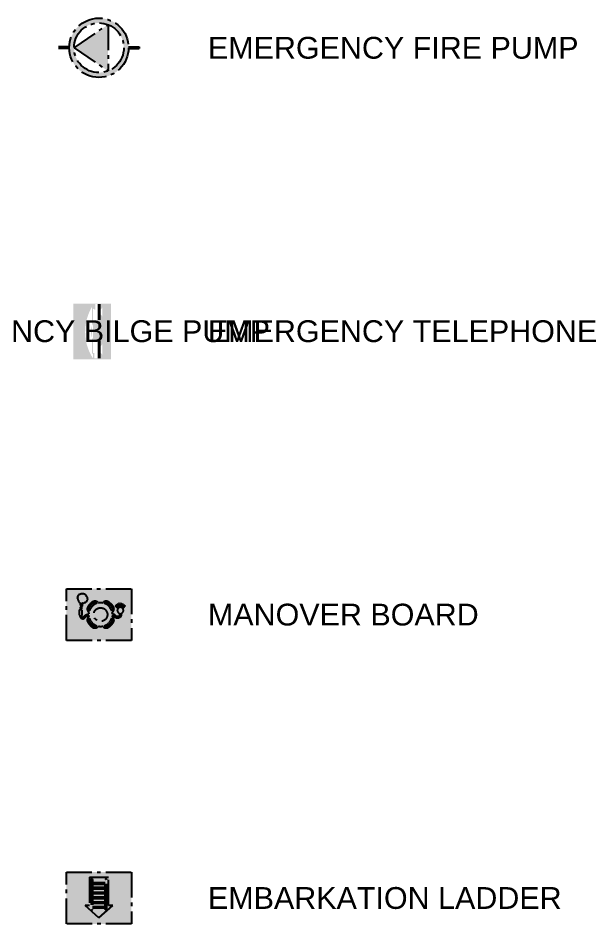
# Model space of a CAD drawing. Header units: metres. Extents: x -19 to 299, y -136 to 153.
# Drawn here: x 178.08 to 193.98, y -135.49 to -110.56 of the extents above; entities that cross this region are included whole.
import ezdxf

# ---------------------------------------------------------------- set-up
doc = ezdxf.new("R2010")
doc.units = ezdxf.units.M
doc.header["$LTSCALE"] = 0.2
doc.linetypes.add('CENTER', pattern=[5.079999999999999, 3.175, -0.635, 0.635, -0.635])
doc.linetypes.add('DASHDOT', pattern=[3.556, 2.54, -0.508, 0, -0.508])
for name, color, linetype in [('axe', 141, 'CENTER'), ('BLOCKS', 7, 'Continuous'), ('dotted', 140, 'DASHDOT'), ('FIRE LINE', 1, 'Continuous'), ('HATCH', 1, 'Continuous'), ('INER2', 151, 'Continuous'), ('out line', 230, 'Continuous'), ('SYMBOL', 31, 'Continuous'), ('TEXT', 6, 'Continuous'), ('VENT', 210, 'Continuous')]:
    doc.layers.add(name, color=color, linetype=linetype)
doc.styles.add('ARIAL', font='arial.ttf')

# ---------------------------------------------------------------- blocks, each defined once
blk = doc.blocks.new('EFP')
at = {"layer": 'HATCH'}
h = blk.add_hatch(color=10, dxfattribs=at)
h.paths.add_polyline_path([(-2248.240928052747, -970.9237960983103), (-2248.240928052747, -970.8919698455672), (-2248.028339240633, -970.8919698455672, 0.00672267769298), (-2248.028553207943, -970.9078829719388, 0.00672267769298), (-2248.028339240633, -970.9237960983103)])
h.paths.add_polyline_path([(-2247.2553577683852, -970.4458233521632), (-2247.2553577683852, -971.3699425917142), (-2247.9330744497147, -970.9078829719388)])
h.paths.add_polyline_path([(-2246.8450659195387, -970.9237960983103, 0.00672267769298), (-2246.84485195223, -970.9078829719388, 0.00672267769298), (-2246.8450659195387, -970.8919698455672), (-2246.6324771074255, -970.8919698455672), (-2246.6324771074255, -970.9237960983103)])
at = {"layer": 'VENT'}
h = blk.add_hatch(color=1, dxfattribs=at)
h.paths.add_polyline_path([(-2246.844851952229, -970.9078829719389, 1), (-2248.0285532079433, -970.9078829719389, 1)])
h.paths.add_polyline_path([(-2247.933074449714, -970.9078829719389, -1), (-2246.940330710459, -970.9078829719389, -1)])
h.paths.add_polyline_path([(-2247.933074449714, -970.9078829719389), (-2247.2553577683852, -970.4458233521634), (-2247.2553577683852, -971.3699425917144)])
at = {"layer": 'dotted', "color": 6}
for p, q in [((-2247.932664483679, -970.9078829719389), (-2247.2549478023507, -970.4458233521634)), ((-2247.2549478023507, -970.4458233521634), (-2247.2549478023507, -971.3699425917144)), ((-2248.0281432419083, -970.8919698455675), (-2248.2405180867127, -970.8919698455675)), ((-2248.0281432419083, -970.9237960983104), (-2248.2405180867127, -970.9237960983104)), ((-2247.932664483679, -970.9078829719389), (-2247.2549478023507, -971.3699425917144)), ((-2246.8444419861944, -970.8919698455675), (-2246.632067141391, -970.8919698455675)), ((-2246.8444419861944, -970.9237960983104), (-2246.632067141391, -970.9237960983104))]:
    blk.add_line(p, q, dxfattribs=at)
for radius in [0.59185062785687, 0.4963718696279]:
    blk.add_circle((-2247.4362926140516, -970.9078829719389), radius, dxfattribs=at)
blk = doc.blocks.new('FPR-EMERGENCY FIRE PUMP')
at = {"layer": 'dotted', "color": 6}
blk.add_line((0.3699572022433131, 0.007318439607843175), (0.3699572022433131, -0.007318439616028627), dxfattribs=at)
at = {"layer": 'dotted', "color": 51, "xscale": 0.45989954711139, "yscale": 0.45989954711139}
blk.add_blockref('EFP', (1033.5950274065008, 446.52009566567267), dxfattribs=at)
blk = doc.blocks.new('FP-EMERGENCY FIRE PUMP')
at = {"xscale": 3, "yscale": 3}
blk.add_blockref('FPR-EMERGENCY FIRE PUMP', (0, 0), dxfattribs=at)
blk = doc.blocks.new('T')
at = {"layer": 'dotted'}
for points in [[(-2247.369176204716, -986.5744508112388), (-2247.3935715799644, -986.5744508112388), (-2247.3935715799644, -986.8902701311349), (-2247.369176204716, -986.8902701311349)], [(-2247.369176204716, -987.305706776869), (-2247.3935715799644, -987.305706776869), (-2247.3935715799644, -987.656770692615), (-2247.369176204716, -987.656770692615)]]:
    blk.add_hatch(color=51, dxfattribs=at).paths.add_polyline_path(points)
at = {"layer": 'SYMBOL'}
h = blk.add_hatch(color=10, dxfattribs=at)
edge = h.paths.add_edge_path()
edge.add_line((-2247.431180768434, -987.3057067768704), (-2247.3656209525466, -987.3057067768704))
edge.add_arc((-2247.3656209525466, -987.3608680641051), 0.05516128723458, 270, 360.0000000000002, ccw=False)
edge.add_line((-2247.310459665312, -987.3608680641051), (-2247.310459665312, -987.601609405382))
edge.add_arc((-2247.3656209525466, -987.601609405382), 0.05516128723458, 360.0000000000002, 449.99999999999983, ccw=False)
edge.add_line((-2247.3656209525466, -987.6567706926166), (-2247.4671460198565, -987.6567706926166))
edge.add_arc((-2247.467146019856, -987.601609405382), 0.05516128723458, 90.00000000000023, 149.0281134409555, ccw=False)
edge.add_arc((-2246.6789856017244, -987.12856104377), 0.97438465352419, 149.02811344101684, 212.8740431365446, ccw=False)
edge.add_arc((-2247.451009919426, -986.6296120984749), 0.05516128723458, 212.87404313671877, 270, ccw=False)
edge.add_line((-2247.451009919426, -986.5744508112401), (-2247.3656209525466, -986.5744508112401))
edge.add_arc((-2247.3656209525466, -986.6296120984749), 0.05516128723458, 270, 360.0000000000002, ccw=False)
edge.add_line((-2247.310459665312, -986.6296120984749), (-2247.310459665312, -986.8351088439017))
edge.add_arc((-2247.3656209525466, -986.8351088439017), 0.05516128723458, 360.0000000000002, 449.99999999999983, ccw=False)
edge.add_line((-2247.3656209525466, -986.8902701311364), (-2247.406148895677, -986.8902701311364))
edge.add_arc((-2247.406148895677, -986.9790676498676), 0.08879751873122, 90.0000000000002, 148.69199570574216)
edge.add_arc((-2247.1670856061673, -987.1244661557666), 0.36860456279698, 148.69199570574503, 199.29193943857996)
edge.add_arc((-2247.431180768434, -987.2169092581394), 0.08879751873122, 199.29193943858857, 270)
h.paths.add_polyline_path([(-2247.139489480657, -987.6797811293874), (-2247.139489480657, -986.5658622833829), (-2247.8874064201177, -986.5658622833829), (-2247.8874064201177, -987.6797811293874)])
at = {"layer": 'dotted', "color": 6}
for p, q in [((-2247.3882551257248, -986.5733742544676), (-2247.3882551257248, -986.8891935743636)), ((-2247.3638597504764, -986.5733742544676), (-2247.3638597504764, -986.8891935743636)), ((-2247.3882551257248, -987.3046302200978), (-2247.3882551257248, -987.6556941358438)), ((-2247.3638597504764, -987.3046302200978), (-2247.3638597504764, -987.6556941358438))]:
    blk.add_line(p, q, dxfattribs=at)
blk = doc.blocks.new('FPR-EMERGENCY TELEPHONE')
at = {"layer": 'dotted', "color": 51, "xscale": 0.45989954711139, "yscale": 0.45989954711139}
blk.add_blockref('T', (1033.5684535222122, 453.97377477740883), dxfattribs=at)
blk = doc.blocks.new('FP-EMERGENCY TELEPHONE')
at = {"xscale": 3, "yscale": 3}
blk.add_blockref('FPR-EMERGENCY TELEPHONE', (0, 0), dxfattribs=at)
blk = doc.blocks.new('MOB LINE')
at = {"layer": 'INER2'}
h = blk.add_hatch(color=80, dxfattribs=at)
h.paths.add_polyline_path([(-2248.099460951348, -1000.3735790440346), (-2246.803301330629, -1000.3735790440346), (-2246.803301330629, -999.3416132258227), (-2248.099460951348, -999.3416132258227)])
edge = h.paths.add_edge_path()
at = {"layer": 'dotted', "color": 6}
for p, q in [((-2247.793128873812, -999.6928751255888), (-2247.793128873812, -999.6928751255888)), ((-2247.793128873812, -999.6928751255888), (-2247.793128873812, -999.6928751255888)), ((-2247.7814313688127, -999.6248777908182), (-2247.7814313688127, -999.6248777908182)), ((-2247.7814313688127, -999.6248777908182), (-2247.7814313688127, -999.6248777908182)), ((-2247.4669160521075, -999.6158378995734), (-2247.4574431364827, -999.6253108151983)), ((-2247.377777460858, -999.6253108151983), (-2247.368304545233, -999.6158378995734)), ((-2247.120028095907, -999.6739994728555), (-2247.127187113769, -999.6811584907177)), ((-2247.127187113769, -999.6811584907177), (-2247.0820365379013, -999.7263090665856)), ((-2247.074877520039, -999.7191500487235), (-2247.120028095907, -999.6739994728555)), ((-2247.098727454273, -999.6570053673298), (-2247.1071455687147, -999.6626301715711)), ((-2247.1071455687147, -999.6626301715711), (-2247.071670988887, -999.7157216321693)), ((-2247.0632528744454, -999.710096827928), (-2247.098727454273, -999.6570053673298)), ((-2247.0745207129767, -999.6444933478119), (-2247.08387442058, -999.6483677803598)), ((-2247.08387442058, -999.6483677803598), (-2247.059439105001, -999.7073598506316)), ((-2247.0820365379013, -999.7263090665856), (-2247.074877520039, -999.7191500487235)), ((-2247.050085397397, -999.7034854180838), (-2247.0745207129767, -999.6444933478119)), ((-2247.071670988887, -999.7157216321693), (-2247.0632528744454, -999.710096827928)), ((-2247.059439105001, -999.7073598506316), (-2247.050085397397, -999.7034854180838)), ((-2247.048338123509, -999.6369442441953), (-2247.058267966537, -999.6389194127796)), ((-2247.058267966537, -999.6389194127796), (-2247.045810950681, -999.7015450605478)), ((-2247.035881107653, -999.6995698919633), (-2247.048338123509, -999.6369442441953)), ((-2247.045810950681, -999.7015450605478), (-2247.035881107653, -999.6995698919633)), ((-2247.031310248255, -999.6346481642983), (-2247.031310248255, -999.6985007210396)), ((-2247.021185868101, -999.6346481642983), (-2247.031310248255, -999.6346481642983)), ((-2247.031310248255, -999.6985007210396), (-2247.021185868101, -999.6985007210396)), ((-2247.021185868101, -999.6985007210396), (-2247.021185868101, -999.6346481642983)), ((-2247.0166150087034, -999.6995698919633), (-2247.004157992847, -999.6369442441953)), ((-2247.006685165675, -999.7015450605478), (-2247.0166150087034, -999.6995698919633)), ((-2246.994228149819, -999.6389194127796), (-2247.006685165675, -999.7015450605478)), ((-2247.004157992847, -999.6369442441953), (-2246.994228149819, -999.6389194127796)), ((-2247.002410718959, -999.7034854180838), (-2246.97797540338, -999.6444933478119)), ((-2246.993057011355, -999.7073598506316), (-2247.002410718959, -999.7034854180838)), ((-2246.968621695776, -999.6483677803598), (-2246.993057011355, -999.7073598506316)), ((-2246.9892432419106, -999.710096827928), (-2246.953768662083, -999.6570053673298)), ((-2246.980825127469, -999.7157216321693), (-2246.9892432419106, -999.710096827928)), ((-2246.9453505476413, -999.6626301715711), (-2246.980825127469, -999.7157216321693)), ((-2246.97797540338, -999.6444933478119), (-2246.968621695776, -999.6483677803598)), ((-2246.977618596317, -999.7191500487235), (-2246.932468020449, -999.6739994728555)), ((-2246.970459578455, -999.7263090665856), (-2246.977618596317, -999.7191500487235)), ((-2246.925309002587, -999.6811584907177), (-2246.970459578455, -999.7263090665856)), ((-2246.953768662083, -999.6570053673298), (-2246.9453505476413, -999.6626301715711)), ((-2246.932468020449, -999.6739994728555), (-2246.925309002587, -999.6811584907177)), ((-2247.7896401101175, -999.7645965311859), (-2247.8442662582565, -999.764596531186)), ((-2247.8442662582565, -999.764596531186), (-2247.8442662582565, -999.8701131672469)), ((-2247.831958801251, -999.8701131672469), (-2247.8442662582565, -999.8701131672469)), ((-2247.7896401101175, -999.8701131672469), (-2247.8005772694783, -999.8701131672469)), ((-2247.798377426819, -999.741131723467), (-2247.798377426819, -999.741131723467)), ((-2247.798377426819, -999.741131723467), (-2247.798377426819, -999.741131723467)), ((-2247.7896401101175, -999.764596531186), (-2247.7896401101175, -999.8701131672469)), ((-2247.6497829261693, -999.8176506048849), (-2247.659255841794, -999.8081776892599)), ((-2247.659255841794, -999.9067891961342), (-2247.6497829261693, -999.8973162805094)), ((-2247.1759647555464, -999.8081776892599), (-2247.1854376711713, -999.8176506048849)), ((-2247.1854376711713, -999.8973162805094), (-2247.1759647555464, -999.9067891961342)), ((-2247.038760537885, -999.8327727615567), (-2247.038760537885, -999.860465544725)), ((-2247.007450963307, -999.8327727615567), (-2247.007450963307, -999.860465544725)), ((-2247.4574431364827, -1000.0896560701958), (-2247.4669160521075, -1000.0991289858208)), ((-2247.368304545233, -1000.0991289858208), (-2247.377777460858, -1000.0896560701958))]:
    blk.add_line(p, q, dxfattribs=at)
blk.add_lwpolyline([(-2248.099460951348, -999.3416132258227), (-2246.803301330629, -999.3416132258227), (-2246.803301330629, -1000.3735790440346), (-2248.099460951348, -1000.3735790440346)], close=True, dxfattribs=at)
for centre, major_axis, ratio, start_param, end_param in [((-2247.8594905193077, -999.5251235410984), (0.01582569699547, 0.01582569699547), 0.99999999999919, 1.43793331731629, 3.357795494509), ((-2247.853685566625, -999.4958979682759), (-0.01592316118832, 0.01592316118832), 0.99999999999964, -0.60142958286491, 1.31843259432863), ((-2247.851164922585, -999.5535860943535), (-0.01593776062375, 0.01593776062375), 0.99999999999963, 0.34491226087354, 2.26477443806658), ((-2247.835124272897, -999.4771285158292), (-0.01621367806048, 0.01621367806048), 0.99999999999921, -1.28193924488386, 0.63792293230997), ((-2247.8037334052037, -999.4667498157896), (-0.01604061349292, 0.01604061349292), 0.99999999999952, 4.70289332308967, 6.62275550028463), ((-2247.7692117044444, -999.4636966909995), (0.01582235117198, 0.01582235117198), 0.99999999999843, 6.10865238197896, 8.02851455917354), ((-2247.741791036385, -999.4720146807828), (0.01627997509639, 0.01627997509639), 0.9999999999989, 5.55464464998523, 7.47450682717951), ((-2247.7188009085144, -999.4934574805586), (-0.01608748950936, 0.01608748950936), 0.99999999999863, 3.57809950527605, 5.4979616824686), ((-2247.7007762914636, -999.5239088242927), (-0.01620739602628, 0.01620739602628), 0.99999999999991, 3.43098669029904, 5.35084886749171), ((-2247.696498657111, -999.5509955213735), (0.01603035037735, 0.01603035037735), 0.9999999999993, 4.37260080366189, 6.29246298085444), ((-2247.8348211638604, -999.5893074575592), (-0.01604474384136, 0.01604474384136), 0.99999999999993, 0.16040767682489, 2.08026985401699), ((-2247.8064074495232, -999.5971525865757), (-0.02638646961933, 0.02638646961933), 0.99999999999937, 1.16961345416375, 3.08947563135805), ((-2247.8202664422147, -999.6557409143312), (0.00489878799286, 0.00489878799286), 0.99999999999453, 0.80790323766131, 2.7277654148552), ((-2247.8199514266316, -999.6589875787058), (0.00481508057918, 0.00481508057918), 0.99999999999843, 2.24859764427842, 4.16845982147192), ((-2247.8183244933307, -999.7128610845795), (-0.00472759872448, 0.00472759872448), 0.99999999999987, -0.46623167016664, 1.45363050702657), ((-2247.8169598380914, -999.7186270804413), (-0.00481459265252, 0.00481459265252), 0.9999999999977, 0.54464633042053, 2.46450850761121), ((-2247.8150161045246, -999.6533819955865), (-0.00500436153804, 0.00500436153804), 0.99999999999926, 4.44724637162181, 6.36710854881379), ((-2247.814281480452, -999.7100310105681), (0.00500436153804, 0.00500436153804), 0.99999999999941, 6.19926206554538, 8.11912424273742), ((-2247.8130755855955, -999.6697423583349), (-0.00472751067458, 0.00472751067458), 0.99999999999834, 0.11710378452628, 2.03696596171428), ((-2247.810976445999, -999.7295386294973), (-0.00472734570613, 0.00472734570613), 0.99999999999823, 0.11711426038429, 2.03697643758), ((-2247.8094013147083, -999.679865472257), (0.0048771640294, 0.0048771640294), 0.99999999999817, 1.77701461099254, 3.69687678819018), ((-2247.7998481049194, -999.6834802403891), (0.0081673721169, 0.0081673721169), 0.99999999999872, 2.62798391818612, 4.54784609538028), ((-2247.8047281309478, -999.6551127412542), (-0.00473016866534, 0.00473016866534), 0.99999999999885, 4.24659922644562, 6.16646140364091), ((-2247.8054627550205, -999.7117617562355), (-0.00506507335768, 0.00506507335768), 0.9999999999979, 4.07447880778576, 5.99434098498051), ((-2247.7958572487787, -999.6594659187671), (-0.00489989724853, 0.00489989724853), 0.9999999999962, 3.950149184627, 5.87001136181952), ((-2247.7985336820198, -999.7176350413862), (-0.00489861805501, 0.00489861805501), 0.99999999999747, 3.55536789413637, 5.47523007133006), ((-2247.7985336820198, -999.7342057937814), (0.00489861805501, 0.00489861805501), 0.99999999999761, 3.94954788943926, 5.86941006663287), ((-2247.7889817624705, -999.6876262725021), (0.00473016866534, 0.00473016866534), 0.99999999999885, 3.25831655712847, 5.17817873432378), ((-2247.7961188926815, -999.7259204175838), (0.00498054066806, 0.00498054066806), 0.99999999999998, 4.53785605518363, 6.45771823238067), ((-2247.788193906433, -999.6660741695171), (-0.00481439093854, 0.00481439093854), 0.99999999999849, 3.68619113286705, 5.60605331005698), ((-2247.7847292624265, -999.6833801358948), (-0.00472751067454, 0.00472751067454), 0.99999999999805, 2.67542301866476, 4.5952851958625), ((-2247.7845717922833, -999.6742028251365), (0.0050623412814, 0.0050623412814), 0.99999999999669, 4.71786915439987, 6.63773133159321), ((-2247.765773576374, -999.6082269952689), (-0.0161619221703, 0.0161619221703), 0.99999999999892, 1.60152161297624, 3.5213837901712), ((-2247.7343827086816, -999.5963218570257), (-0.01651867808147, 0.01651867808147), 0.99999999999912, 1.89533855777353, 3.8152007349675), ((-2247.708566981974, -999.5766334489698), (0.01587147741297, 0.01587147741297), 0.99999999999903, 3.81086764115674, 5.73072981835022), ((-2247.5968694827793, -999.7457913302449), (0.06238635901499, 0.06238635901499), 0.99999999999954, 1.79897985341104, 3.14159265358923), ((-2247.4176102986703, -999.8574834426971), (-0.21173324226224, 0.21173324226224), 0.99999999999994, -0.22818352660787, 0.22818352661096), ((-2247.5968694827793, -999.7457913302449), (-0.04154445294721, 0.04154445294721), 0.99999999999984, 0.22818352661665, 1.49494283469583), ((-2247.4176102986703, -999.8574834426971), (-0.19089133619446, 0.19089133619446), 0.99999999999965, -0.2281835266079, 0.22818352661103), ((-2247.4176102986703, -999.8574834426971), (0.16656948088992, 0.16656948088992), 0.99999999999978, 1.1023344014391, 2.0392582521513), ((-2247.5293024111224, -999.6782242585883), (0.062386359015, 0.062386359015), 0.99999999999993, 6.2831853071792, 7.62579810735885), ((-2247.5293024111224, -999.6782242585883), (0.0415444529472, 0.0415444529472), 0.99999999999982, 0.07585349209839, 1.34261280017905), ((-2247.4176102986703, -999.8574834426971), (-0.09616970864473, 0.09616970864473), 0.99999999999993, 3.92699081698728, 10.21017612416686), ((-2247.4176102986703, -999.8574834426971), (-0.16656948088991, 0.16656948088991), 0.99999999999991, -0.95530955788503, -0.61548676890978), ((-2247.305918186218, -999.6782242585883), (0.06238635901499, 0.06238635901499), 0.99999999999976, 0.22818352661563, 1.5707963267951), ((-2247.305918186218, -999.6782242585883), (0.0415444529472, 0.0415444529472), 0.99999999999965, 0.22818352661536, 1.49494283469493), ((-2247.4176102986703, -999.8574834426971), (0.16656948088989, 0.16656948088989), 0.99999999999982, 5.81472338182313, 6.75164723253554), ((-2247.4176102986703, -999.8574834426971), (0.19089133619444, 0.19089133619444), 0.9999999999997, 6.05500178056865, 6.5113688337876), ((-2247.4176102986703, -999.8574834426971), (0.21173324226222, 0.21173324226222), 0.99999999999998, 6.05500178056871, 6.51136883378756), ((-2247.2383511145617, -999.7457913302449), (-0.04154445294719, 0.04154445294719), 0.99999999999978, 3.21744614568919, 4.48420545376864), ((-2247.2383511145617, -999.7457913302449), (-0.06238635901499, 0.06238635901499), 0.99999999999977, 3.14159265359548, 4.48420545377386), ((-2247.023105750596, -999.7736369420289), (-0.043255736708, 0.043255736708), 0.99999999999966, 2.6149841559896, 8.38059013157501), ((-2247.8038895481277, -999.7333635388933), (-0.00673528666398, 0.00673528666398), 0.99999999999904, 1.05345659220113, 2.9733187693951), ((-2247.5968694827793, -999.9691755551491), (-0.06238635901499, 0.06238635901499), 0.99999999999955, 5.5e-13, 1.34261280017876), ((-2247.4176102986703, -999.8574834426971), (0.16656948088943, 0.16656948088943), 0.99999999999794, 2.42211145612975, 2.52610588469184), ((-2247.4176102986703, -999.8574834426971), (0.16656948089451, 0.16656948089451), 0.99999999998846, 2.18628309568644, 2.27978337443993), ((-2247.4176102986703, -999.8574834426971), (0.16656948088965, 0.16656948088965), 0.99999999999831, 5.5301854478211, 5.6676985382818), ((-2247.4176102986703, -999.8574834426971), (0.16656948089844, 0.16656948089844), 0.99999999997956, 5.32787574927204, 5.39716539405719), ((-2247.2383511145617, -999.9691755551491), (-0.06238635901501, 0.06238635901501), 0.99999999999973, 3.36977618020095, 4.71238898037902), ((-2247.4176102986703, -999.8574834426971), (0.21173324226224, 0.21173324226224), 0.99999999999993, 2.91340912697883, 3.36977618019766), ((-2247.5968694827793, -999.9691755551491), (-0.04154445294718, 0.04154445294718), 0.99999999999989, 0.07585349209967, 1.3426128001787), ((-2247.4176102986703, -999.8574834426971), (0.19089133619446, 0.19089133619446), 0.99999999999965, 2.91340912697877, 3.36977618019769), ((-2247.4176102986703, -999.8574834426971), (0.1665694808899, 0.1665694808899), 0.99999999999984, 2.67313072823334, 3.61005457894556), ((-2247.5293024111224, -1000.0367426268057), (0.0415444529472, 0.0415444529472), 0.9999999999998, 3.36977618020594, 4.63653548828369), ((-2247.4176102986703, -999.8574834426971), (0.16656948088991, 0.16656948088991), 0.99999999999991, 3.75707942249957, 4.09690221147482), ((-2247.4176102986703, -999.8574834426971), (-0.16656948088987, 0.16656948088987), 0.99999999999991, 2.67313072823389, 3.61005457894586), ((-2247.305918186218, -1000.0367426268057), (-0.04154445294722, 0.04154445294722), 0.9999999999997, 1.64664981889514, 2.91340912697434), ((-2247.4176102986703, -999.8574834426971), (-0.19089133619444, 0.19089133619444), 0.9999999999997, 2.91340912698178, 3.36977618020073), ((-2247.4176102986703, -999.8574834426971), (-0.21173324226222, 0.21173324226222), 0.99999999999998, 2.91340912698182, 3.36977618020067), ((-2247.2383511145617, -999.9691755551491), (0.0415444529472, 0.0415444529472), 0.99999999999974, 4.94057250700069, 6.2073318150772), ((-2247.5293024111224, -1000.0367426268058), (-0.06238635901499, 0.06238635901499), 0.99999999999968, 1.79897985341077, 3.14159265359035), ((-2247.305918186218, -1000.0367426268058), (-0.06238635901499, 0.06238635901499), 0.99999999999979, 1.57079632679469, 2.91340912697418)]:
    blk.add_ellipse(centre, major_axis=major_axis, ratio=ratio, start_param=start_param, end_param=end_param, dxfattribs=at)
for points, knots in [([(-2247.831958801251, -999.8701131672469), (-2247.830976172722, -999.8848906026531), (-2247.828344465501, -999.9244680037999), (-2247.752167037023, -999.9559776137979), (-2247.7137312463033, -999.8924635735451), (-2247.6740047350227, -999.8798018400732), (-2247.652663532867, -999.8729999185109)], [0, 0, 0, 0, 0.79769850224758, 2.13642169629813, 3.19362197995623, 4.42079334924359, 4.42079334924359, 4.42079334924359, 4.42079334924359]), ([(-2247.8005772694783, -999.8701131672469), (-2247.800105731565, -999.8769081842509), (-2247.7995948489615, -999.8825830974149), (-2247.798132436754, -999.8898787698031), (-2247.7973745821732, -999.8921088809342), (-2247.796033934256, -999.8948790173713), (-2247.795499816489, -999.8957180729831), (-2247.793453899849, -999.8981470635722), (-2247.7920345103535, -999.8995300795383), (-2247.78627074117, -999.9040188540314), (-2247.78050357566, -999.9068201781554), (-2247.7713741505736, -999.909083556576), (-2247.7678643111976, -999.9090767935432), (-2247.7651539561803, -999.9085932213039), (-2247.7649603553996, -999.9085267141304), (-2247.7629623267735, -999.9074339043958), (-2247.761398030102, -999.9063639896854), (-2247.7553781353677, -999.9010709519388), (-2247.7499173975657, -999.894798279191), (-2247.739215732446, -999.8836161983904), (-2247.734942115339, -999.8794160394878), (-2247.7255489489517, -999.8716896509101), (-2247.720698448099, -999.8683124869015), (-2247.7060460824796, -999.8593943649677), (-2247.6961745932877, -999.8550537678495), (-2247.6781525254946, -999.8482467439574), (-2247.6699025914595, -999.8456329924983), (-2247.6524877608776, -999.8395011826899)], [0.02799396253165, 0.02799396253165, 0.02799396253165, 0.02799396253165, 0.30718679576697, 0.30718679576697, 0.51687449722656, 0.51687449722656, 0.67508343187456, 0.67508343187456, 0.83329236652256, 0.83329236652256, 1.2026727253671, 1.2026727253671, 1.4981513702711, 1.4981513702711, 1.67518071984009, 1.67518071984009, 1.85221006940908, 1.85221006940908, 2.20597599923467, 2.20597599923467, 2.38731137739084, 2.38731137739084, 2.56864675554702, 2.56864675554702, 2.93131751185937, 2.93131751185937, 3.25905539173024, 3.25905539173024, 3.25905539173024, 3.25905539173024]), ([(-2247.007450963307, -999.860465544725), (-2247.0085805154595, -999.8702801043203), (-2247.0094294896135, -999.8768890946914), (-2247.0133202894117, -999.8892143392368), (-2247.015267330825, -999.8940450901772), (-2247.0206643351576, -999.9029175612303), (-2247.023758895218, -999.9067886721368), (-2247.030250963112, -999.9131819023856), (-2247.0337237974204, -999.9158734599191), (-2247.047548983487, -999.9247059511591), (-2247.058489076402, -999.9280467311416), (-2247.080558513288, -999.9308013199234), (-2247.0917977042805, -999.930190508252), (-2247.1077871750663, -999.9255463955479), (-2247.112645148256, -999.9236035682727), (-2247.121771760091, -999.9185901760869), (-2247.1257265621502, -999.9157219023218), (-2247.137042848999, -999.9061118532449), (-2247.1421458618925, -999.8994283418652), (-2247.1500405451893, -999.8896486769072), (-2247.1528647424648, -999.8866076637602), (-2247.1543284471463, -999.8854343354863), (-2247.154493613924, -999.8853332477513), (-2247.1555885003004, -999.8847689375928), (-2247.1563776072917, -999.8844280218846), (-2247.160654799471, -999.8830456259831), (-2247.1664656352514, -999.882126187488), (-2247.176780614989, -999.8814470078596), (-2247.1799135071124, -999.8812991636688), (-2247.183236989761, -999.8811464095171)], [0, 0, 0, 0, 0.25024059315998, 0.25024059315998, 0.38864572813851, 0.38864572813851, 0.49991061788023, 0.49991061788023, 0.61117550762195, 0.61117550762195, 0.93106077836492, 0.93106077836492, 1.25094604910789, 1.25094604910789, 1.38720838547823, 1.38720838547823, 1.52347072184857, 1.52347072184857, 1.84039194737924, 1.84039194737924, 2.15731317290992, 2.15731317290992, 2.29373427459185, 2.29373427459185, 2.43015537627378, 2.43015537627378, 2.83276685260484, 2.83276685260484, 2.98979213182536, 2.98979213182536, 2.98979213182536, 2.98979213182536]), ([(-2247.038760537885, -999.860465544725), (-2247.040064583537, -999.8690739878423), (-2247.044322994182, -999.8971851860568), (-2247.107745133672, -999.9064691183607), (-2247.1305576043114, -999.852221710664), (-2247.1650533613424, -999.8506384450395), (-2247.1821690992233, -999.849852877139)], [0, 0, 0, 0, 0.46181681295617, 1.50808035680833, 2.40654188138052, 3.29134136387657, 3.29134136387657, 3.29134136387657, 3.29134136387657])]:
    blk.add_open_spline(points, degree=3, knots=knots, dxfattribs=at)
blk = doc.blocks.new('FPR-MANOVER BOARD')
at = {"layer": 'dotted', "color": 1, "xscale": 0.45989954711139, "yscale": 0.45989954711139}
blk.add_blockref('MOB LINE', (1033.6018723416082, 459.8340556383373), dxfattribs=at)
blk = doc.blocks.new('FP-MANOVER BOARD')
at = {"xscale": 3, "yscale": 3}
blk.add_blockref('FPR-MANOVER BOARD', (0, 0), dxfattribs=at)
blk = doc.blocks.new('LD')
at = {"layer": 'axe'}
h = blk.add_hatch(color=256, dxfattribs=at)
h.paths.add_polyline_path([(-2247.184147807518, -1012.7860581190057), (-2247.2716097643774, -1012.7860581190057), (-2247.2716097643774, -1012.225139303244), (-2247.64612401653, -1012.225139303244), (-2247.64612401653, -1012.7860581190059), (-2247.7335859733885, -1012.7860581190057), (-2247.4588668904535, -1013.0352998139039)])
h.paths.add_polyline_path([(-2247.585943628988, -1012.8387179220613), (-2247.585943628988, -1012.8660521801215, -1), (-2247.6160338227587, -1012.8660521801215), (-2247.6160338227587, -1012.2702745939005, -1), (-2247.585943628988, -1012.2702745939005), (-2247.585943628988, -1012.3302078614671), (-2247.331790151919, -1012.3302078614671), (-2247.331790151919, -1012.2702745939005, -1), (-2247.301699958148, -1012.2702745939005), (-2247.301699958148, -1012.8660521801215, -1), (-2247.331790151919, -1012.8660521801215), (-2247.331790151919, -1012.8387179220613)])
at = {"layer": 'FIRE LINE'}
h = blk.add_hatch(color=255, dxfattribs=at)
h.paths.add_polyline_path([(-2247.332094005239, -1012.8086277282904), (-2247.332094005239, -1012.7430339486966), (-2247.586247482308, -1012.7430339486966), (-2247.586247482308, -1012.8086277282904)])
h.paths.add_polyline_path([(-2247.586247482308, -1012.6473499753321), (-2247.586247482308, -1012.7129437549258), (-2247.332094005239, -1012.7129437549258), (-2247.332094005239, -1012.6473499753321)])
h.paths.add_polyline_path([(-2247.586247482308, -1012.5516660019673), (-2247.586247482308, -1012.6172597815611), (-2247.332094005239, -1012.6172597815611), (-2247.332094005239, -1012.5516660019673)])
h.paths.add_polyline_path([(-2247.586247482308, -1012.4559820286025), (-2247.586247482308, -1012.5215758081965), (-2247.332094005239, -1012.5215758081965), (-2247.332094005239, -1012.4559820286025)])
h.paths.add_polyline_path([(-2247.586247482308, -1012.360298055238), (-2247.586247482308, -1012.4258918348318), (-2247.332094005239, -1012.4258918348318), (-2247.332094005239, -1012.360298055238)])
at = {"layer": 'HATCH'}
h = blk.add_hatch(color=80, dxfattribs=at)
h.paths.add_polyline_path([(-2247.3020038114682, -1012.2702745939005, 1), (-2247.332094005239, -1012.2702745939005), (-2247.332094005239, -1012.8660521801215, 1), (-2247.3020038114682, -1012.8660521801215)])
h.paths.add_polyline_path([(-2247.586247482308, -1012.8086277282904), (-2247.586247482308, -1012.8387179220613), (-2247.332094005239, -1012.8387179220613), (-2247.332094005239, -1012.8086277282904)])
h.paths.add_polyline_path([(-2247.332094005239, -1012.7430339486966), (-2247.332094005239, -1012.7129437549258), (-2247.586247482308, -1012.7129437549258), (-2247.586247482308, -1012.7430339486966)])
h.paths.add_polyline_path([(-2247.332094005239, -1012.6473499753321), (-2247.332094005239, -1012.6172597815611), (-2247.586247482308, -1012.6172597815611), (-2247.586247482308, -1012.6473499753321)])
h.paths.add_polyline_path([(-2247.332094005239, -1012.5516660019673), (-2247.332094005239, -1012.5215758081965), (-2247.586247482308, -1012.5215758081965), (-2247.586247482308, -1012.5516660019673)])
h.paths.add_polyline_path([(-2247.586247482308, -1012.4258918348318), (-2247.586247482308, -1012.4559820286025), (-2247.332094005239, -1012.4559820286025), (-2247.332094005239, -1012.4258918348318)])
h.paths.add_polyline_path([(-2247.332094005239, -1012.360298055238), (-2247.332094005239, -1012.3302078614671), (-2247.586247482308, -1012.3302078614671), (-2247.586247482308, -1012.360298055238)])
h.paths.add_polyline_path([(-2247.586247482308, -1012.2702745939005, 1), (-2247.6163376760787, -1012.2702745939005), (-2247.6163376760787, -1012.8660521801215, 1), (-2247.586247482308, -1012.8660521801215)])
at = {"layer": 'INER2'}
blk.add_hatch(color=80, dxfattribs=at).paths.add_polyline_path([(-2246.813286983917, -1012.1227368799175), (-2248.109446604636, -1012.1227368799175), (-2248.109446604636, -1013.1547026981293), (-2246.813286983917, -1013.1547026981293)])
at = {"layer": 'out line'}
h = blk.add_hatch(color=8, dxfattribs=at)
h.paths.add_polyline_path([(-2247.64642786985, -1012.2251393032441), (-2247.64642786985, -1012.786058119006), (-2247.7338898267085, -1012.7860581190058), (-2247.4591707437735, -1013.035299813904), (-2247.184451660838, -1012.7860581190058), (-2247.2719136176975, -1012.7860581190058), (-2247.2719136176975, -1012.2251393032441)])
h.paths.add_polyline_path([(-2247.332094005239, -1012.3302078614672), (-2247.332094005239, -1012.2702745939006, -1), (-2247.3020038114682, -1012.2702745939006), (-2247.3020038114682, -1012.8660521801216, -1), (-2247.332094005239, -1012.8660521801216), (-2247.332094005239, -1012.8387179220614), (-2247.586247482308, -1012.8387179220614), (-2247.586247482308, -1012.8660521801216, -1), (-2247.6163376760787, -1012.8660521801216), (-2247.6163376760787, -1012.2702745939006, -1), (-2247.586247482308, -1012.2702745939006), (-2247.586247482308, -1012.3302078614672)])
at = {"layer": 'dotted', "color": 6}
for p, q in [((-2247.6468627182826, -1012.2240627464727), (-2247.6468627182826, -1012.7849815622346)), ((-2247.6468627182826, -1012.2240627464727), (-2247.27234846613, -1012.2240627464727)), ((-2247.6167725245114, -1012.2691980371292), (-2247.6167725245114, -1012.8649756233502)), ((-2247.5866823307406, -1012.2691980371292), (-2247.5866823307406, -1012.8649756233502)), ((-2247.5866823307406, -1012.3291313046958), (-2247.3325288536716, -1012.3291313046958)), ((-2247.5866823307406, -1012.3592214984667), (-2247.3325288536716, -1012.3592214984667)), ((-2247.3325288536716, -1012.8649756233502), (-2247.3325288536716, -1012.2691980371292)), ((-2247.302438659901, -1012.8649756233502), (-2247.302438659901, -1012.2691980371292)), ((-2247.27234846613, -1012.7849815622344), (-2247.27234846613, -1012.2240627464727)), ((-2247.5866823307406, -1012.4248152780605), (-2247.3325288536716, -1012.4248152780605)), ((-2247.5866823307406, -1012.4549054718314), (-2247.3325288536716, -1012.4549054718314)), ((-2247.5866823307406, -1012.5204992514252), (-2247.3325288536716, -1012.5204992514252)), ((-2247.5866823307406, -1012.550589445196), (-2247.3325288536716, -1012.550589445196)), ((-2247.5866823307406, -1012.6161832247898), (-2247.3325288536716, -1012.6161832247898)), ((-2247.5866823307406, -1012.6462734185608), (-2247.3325288536716, -1012.6462734185608)), ((-2247.5866823307406, -1012.7118671981546), (-2247.3325288536716, -1012.7118671981546)), ((-2247.5866823307406, -1012.7419573919253), (-2247.3325288536716, -1012.7419573919253)), ((-2247.6468627182826, -1012.7849815622346), (-2247.734324675141, -1012.7849815622344)), ((-2247.459605592206, -1013.0342232571326), (-2247.734324675141, -1012.7849815622344)), ((-2247.5866823307406, -1012.8075511715191), (-2247.3325288536716, -1012.8075511715191)), ((-2247.5866823307406, -1012.83764136529), (-2247.3325288536716, -1012.83764136529)), ((-2247.459605592206, -1013.0342232571326), (-2247.1848865092707, -1012.7849815622344)), ((-2247.1848865092707, -1012.7849815622344), (-2247.27234846613, -1012.7849815622344))]:
    blk.add_line(p, q, dxfattribs=at)
blk.add_lwpolyline([(-2248.107685402566, -1012.1216603231462), (-2246.8115257818467, -1012.1216603231462), (-2246.8115257818467, -1013.153626141358), (-2248.107685402566, -1013.153626141358)], close=True, dxfattribs=at)
for centre, start, end in [((-2247.601727427626, -1012.2691980371292), 0, 179.99999999999983), ((-2247.3174837567863, -1012.2691980371292), 0, 179.99999999999983), ((-2247.601727427626, -1012.8649756233502), 179.99999999999983, 0), ((-2247.3174837567863, -1012.8649756233502), 179.99999999999983, 0)]:
    blk.add_arc(centre, 0.01504509688555, start, end, dxfattribs=at)
blk = doc.blocks.new('FPR-EMBARKATION LADDER')
at = {"layer": 'dotted', "color": 1, "xscale": 0.45989954711139, "yscale": 0.45989954711139}
blk.add_blockref('LD', (1033.606059751016, 465.71184106444343), dxfattribs=at)
blk = doc.blocks.new('FP-EMBARKATION LADDER')
at = {"xscale": 3, "yscale": 3}
blk.add_blockref('FPR-EMBARKATION LADDER', (0, 0), dxfattribs=at)

msp = doc.modelspace()

# ---------------------------------------------------------------- block references
at = {"layer": 'BLOCKS'}
for name, p in [('FP-EMERGENCY FIRE PUMP', (180.304751, -111.377225)), ('FP-EMERGENCY TELEPHONE', (180.304751, -119.17722499999999)), ('FP-MANOVER BOARD', (180.304751, -126.977225)), ('FP-EMBARKATION LADDER', (180.304751, -134.777225))]:
    msp.add_blockref(name, p, dxfattribs=at)

# ---------------------------------------------------------------- texts
at = {"layer": 'TEXT', "style": 'ARIAL'}
for s, p in [('EMERGENCY FIRE PUMP', (183.304751, -111.67722499999999)), ('REMOTE CONTROL FOR EMERGENCY BILGE PUMP', (164.10475100000002, -119.47722499999999)), ('EMERGENCY TELEPHONE', (183.304751, -119.47722499999999)), ('MANOVER BOARD', (183.304751, -127.277225)), ('EMBARKATION LADDER', (183.304751, -135.077225))]:
    msp.add_text(s, height=0.6, dxfattribs=at).set_placement(p)

doc.saveas('drawing.dxf')
